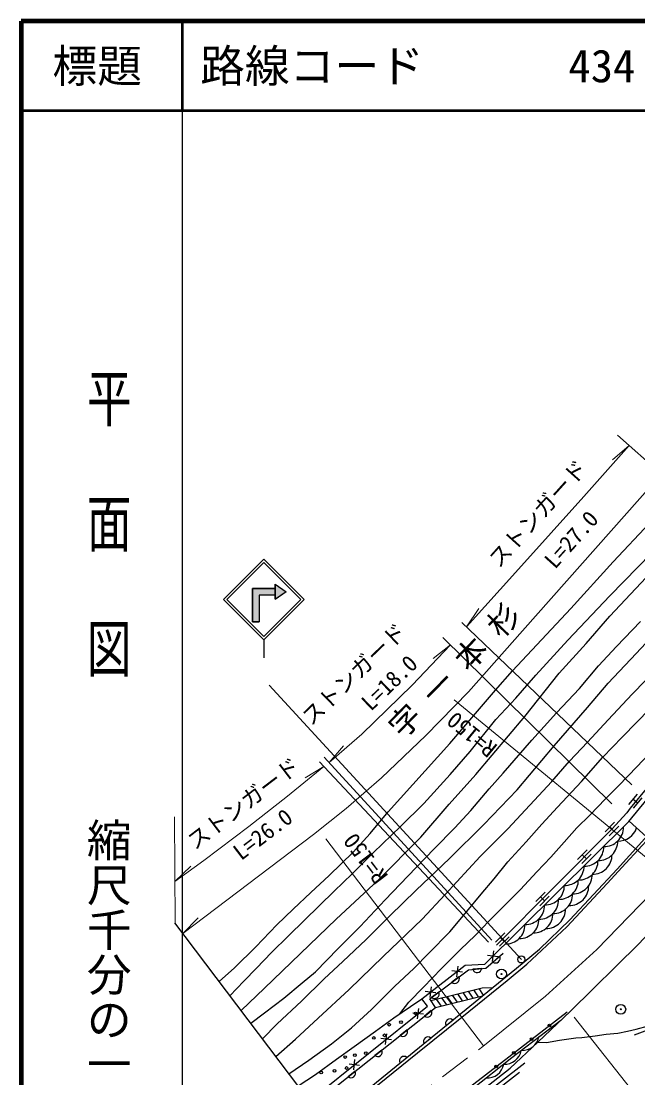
# Model space of a CAD drawing. Units: millimetres, scale not verified. Extents: x 40000 to 680000, y 20000 to 380000.
# Drawn here: x 40000 to 108904, y 261944 to 380000 of the extents above; entities that cross this region are included whole.
import ezdxf
from ezdxf.enums import TextEntityAlignment as Align

# ---------------------------------------------------------------- set-up
doc = ezdxf.new("R2010")
doc.units = ezdxf.units.MM
doc.header["$LTSCALE"] = 1000
doc.linetypes.add('CHAIN', pattern=[18.5, 12, -1.5, 3.5, -1.5])
for name, color, linetype, lineweight in [('M-BGD', 7, 'Continuous', 25), ('M-BMK', 2, 'CHAIN', 13), ('M-BMK-OTRS', 5, 'Continuous', 25), ('M-STR-HTXT', 7, 'Continuous', 13), ('M-STR-STRC', 7, 'Continuous', 25), ('M-TTL', 2, 'Continuous', 140), ('M-TTL-BAND', 7, 'Continuous', 25), ('M-TTL-LINE', 7, 'Continuous', 50)]:
    doc.layers.add(name, color=color, linetype=linetype, lineweight=lineweight)
doc.layers.add('M-BMK-HTXT', color=7, linetype='Continuous')
doc.layers.add('M-TTL-TXT', color=7, linetype='Continuous')
doc.styles.add('@ＭＳ ゴシック', font='')
doc.styles.add('ＭＳ ゴシック', font='')
doc.styles.get('@ＭＳ ゴシック').set_extended_font_data('@MS Gothic')
doc.styles.get('ＭＳ ゴシック').set_extended_font_data('MS Gothic')

msp = doc.modelspace()

# ---------------------------------------------------------------- hatches: boundary and pattern name
at = {"layer": 'M-STR-STRC'}
for points in [[(68382, 316631), (65860, 316631), (65860, 312881), (66610, 312881), (66610, 315881), (68382, 315881)], [(69610, 316256), (68382, 317107), (68382, 316631), (68382, 315881), (68382, 315455), (68418, 315430)]]:
    msp.add_hatch(color=256, dxfattribs=at).paths.add_polyline_path(points)

# ---------------------------------------------------------------- linework, layer by layer
at = {"layer": 'M-BGD'}
for p, q in [((107908, 292476), (108866, 293630)), ((108887, 292638), (108387, 293053)), ((108408, 292061), (109366, 293215)), ((105247, 289441), (106304, 290505)), ((107938, 290630), (109857, 288881)), ((105708, 288983), (106765, 290047)), ((106236, 289515), (105775, 289973)), ((102171, 286343), (103228, 287408)), ((102632, 285885), (103689, 286950)), ((103160, 286417), (102699, 286875)), ((97491, 281631), (98548, 282696)), ((97952, 281173), (99009, 282237)), ((98481, 281705), (98019, 282163)), ((92990, 277099), (94047, 278164)), ((93451, 276641), (94508, 277706)), ((93980, 277173), (93518, 277631)), ((93301, 275462), (92121, 275613)), ((92792, 276128), (92640, 274942)), ((93441, 275536), (92696, 274883)), ((89313, 273764), (88133, 273916)), ((88804, 274431), (88652, 273244)), ((91455, 274163), (90469, 274072)), ((88912, 273218), (88119, 272624)), ((86329, 271459), (85150, 271610)), ((85821, 272125), (85669, 270938)), ((86659, 271534), (85865, 270940)), ((89935, 271625), (90479, 270836)), ((90529, 271771), (91073, 270982)), ((91123, 271917), (91635, 271168)), ((86296, 269809), (91551, 271099)), ((86370, 270750), (86914, 269961)), ((86964, 270896), (87509, 270107)), ((87558, 271042), (88103, 270253)), ((88152, 271187), (88697, 270399)), ((88746, 271333), (89291, 270544)), ((89340, 271479), (89885, 270690)), ((78045, 251659), (100997, 269321)), ((84948, 269044), (83760, 269184)), ((84287, 268529), (84426, 269710)), ((85828, 269455), (85053, 268839)), ((87473, 267782), (88242, 268407)), ((114797, 269071), (108473, 266713)), ((80719, 265678), (80858, 266860)), ((83121, 267305), (82345, 266689)), ((81380, 266194), (80192, 266334)), ((84998, 265769), (85767, 266394)), ((80286, 265055), (79510, 264439)), ((77821, 263343), (76634, 263482)), ((77161, 262827), (77299, 264008)), ((82338, 263606), (83107, 264231)), ((96284, 263595), (90966, 259438)), ((77309, 262691), (76533, 262075)), ((95675, 262548), (92129, 259776))]:
    msp.add_line(p, q, dxfattribs=at)
for points in [[(180136, 331657), (180263, 332174), (169745, 336457), (157655, 339805), (150221, 337455), (140218, 332056), (126666, 316225), (126855, 314015), (125785, 312973), (121878, 308741), (108039, 292067), (107679, 291549), (106006, 289744), (93104, 276753)], [(62135, 272692), (63854, 274222), (66221, 276588), (68574, 279029), (70389, 280775), (72352, 282656), (74423, 284536), (77080, 287152), (78988, 289249), (81002, 291656), (87912, 299301), (93008, 305271), (94904, 307420), (101414, 314370), (106162, 319609), (110201, 323922)], [(63335, 271105), (64897, 272730), (66280, 274206), (67988, 275941), (69889, 277798), (71662, 279558), (74975, 282802), (76983, 284753), (79385, 287135), (82377, 290014), (85002, 292599), (87929, 295824), (90181, 298396), (93027, 301973), (95259, 304377), (97492, 306934), (101077, 310846), (105782, 315792), (111996, 322164)], [(64583, 269456), (67199, 271970), (75206, 279684), (79892, 284046), (84641, 288830), (87821, 292521), (90808, 295827), (96293, 302298), (100113, 307147), (103123, 310470), (105774, 313523), (110988, 319065)], [(72204, 259380), (85414, 269963), (84770, 270778), (89614, 274522), (91810, 274637), (107913, 290600), (118518, 303506), (122541, 308433), (126203, 312535), (127532, 313863), (127243, 316200)], [(65650, 268045), (67176, 269203), (69353, 270844), (71415, 272543), (72904, 273799), (75421, 276391), (77862, 278868), (80686, 281830), (83222, 284468), (86154, 287540), (88446, 289882), (90234, 291825), (92280, 294217), (93839, 295992), (97049, 299653), (99810, 302709), (102367, 305454), (104514, 307977), (106534, 310122), (109207, 312921)], [(66963, 266310), (68623, 267972), (71321, 270530), (73838, 273001), (75924, 274951), (78543, 277413), (81196, 280050), (84119, 282911), (87841, 286449), (91696, 290245), (95415, 294129), (99541, 299029), (103287, 303318), (105599, 306045), (108715, 309353), (112571, 313486)], [(74085, 256893), (95349, 274188), (97917, 276307), (101317, 279612), (106594, 285247), (111062, 290223), (116462, 296656), (121470, 302572), (124871, 306506), (128535, 310879), (129169, 311649), (129826, 312192), (131699, 313506)], [(74302, 256607), (79806, 261134), (84278, 264731), (89253, 268733), (94299, 272836), (96501, 274630), (100962, 278816), (105480, 283653), (107552, 285920), (110326, 288922), (115435, 294906), (118636, 298656), (125117, 306324), (128783, 310682), (129326, 311305), (131929, 313267)], [(97732, 265944), (101376, 269377), (109002, 276904), (115915, 284341), (124034, 293186), (129141, 298576), (131616, 300951), (134422, 303458), (136435, 304943), (139258, 306868), (141927, 308498), (144787, 310023), (147202, 311123), (149733, 312021), (152352, 312312), (156396, 312525), (160202, 312507), (164579, 312059), (168060, 311300), (171100, 310223), (173806, 308737), (175846, 307156), (177813, 304963)], [(68462, 264327), (70658, 266263), (73172, 268626), (76662, 271817), (80455, 275495), (84811, 279662), (87368, 282424), (91301, 286659), (94366, 289778), (99295, 295035), (101283, 297317), (103270, 299451), (105579, 301950), (108262, 304817), (111243, 307870)], [(69923, 262396), (72157, 263918), (74678, 265756), (76904, 267527), (79152, 269569), (81756, 272185), (83870, 274166), (85560, 275885), (87900, 278258), (89786, 280527), (91415, 282466), (92835, 284177), (94382, 286073), (96409, 288319), (98178, 290271), (99910, 292186), (102610, 295054), (104983, 297759), (107152, 300001), (108770, 301697), (110191, 303117)], [(82303, 269088), (83329, 270387), (84950, 272088), (86976, 274157), (89106, 276286), (90737, 277862), (92304, 279474), (93673, 280853), (95783, 282977), (97621, 284955), (99174, 286617), (100686, 288278), (102095, 289862), (103525, 291281), (105282, 293101), (106611, 294452), (107895, 295769), (110346, 298337)], [(72563, 258905), (86296, 269809), (85657, 270785), (89997, 274028), (91927, 274207), (93838, 275885)], [(85776, 270604), (91500, 272009), (92683, 272021)], [(70943, 261047), (72883, 262327), (75226, 264019), (77194, 265435), (79606, 267172), (81658, 268641), (83506, 269921), (84770, 270778)], [(78231, 251413), (81974, 254363), (84734, 256454), (90312, 260646), (94837, 264210), (98725, 267212), (100309, 268372)], [(97732, 265944), (98680, 265913), (100139, 266139), (101960, 266410), (102654, 266468), (104145, 266650), (105374, 266843), (106649, 266945), (107731, 267173), (108732, 267401), (110098, 267765)], [(78601, 250923), (86023, 256295), (94639, 263030), (97732, 265944)]]:
    msp.add_lwpolyline(points, dxfattribs=at)
for centre, radius in [((93670, 273545), 550), ((93670, 273545), 50), ((84051, 269150), 150), ((106993, 269608), 550), ((106993, 269608), 50), ((81117, 267887), 150), ((82440, 268173), 150), ((80601, 266696), 150), ((99016, 267797), 150), ((79398, 266401), 150), ((97035, 266272), 150), ((77283, 264478), 150), ((78497, 264696), 150), ((95054, 264747), 150), ((76205, 264273), 150), ((93072, 263223), 150), ((73510, 262543), 150), ((75023, 262729), 150), ((76365, 263047), 150)]:
    msp.add_circle(centre, radius, dxfattribs=at)
for centre, radius, start, end in [((105138, 289943), 2159, 268.87769, 0.62625), ((106701, 290545), 2159, 268.87769, 342.18128), ((104500, 288386), 2159, 268.87769, 0.62625), ((102937, 287760), 2159, 268.87769, 0.62625), ((103861, 286853), 2159, 268.87769, 0.62625), ((102298, 286204), 2159, 268.87769, 0.62625), ((100736, 285602), 2159, 268.87769, 0.62625), ((101659, 284670), 2159, 268.87769, 0.62625), ((98535, 283420), 2159, 268.87769, 0.62625), ((100097, 284045), 2159, 268.87769, 0.62625), ((101255, 283364), 2159, 268.87769, 0.62625), ((99458, 282464), 2159, 268.87769, 0.62625), ((96333, 281237), 2159, 268.87769, 0.62625), ((97896, 281839), 2159, 268.87769, 0.62625), ((97257, 280306), 2159, 268.87769, 0.62625), ((98669, 280796), 2159, 268.87769, 0.62625), ((94132, 279055), 2159, 268.87769, 0.62625), ((95695, 279680), 2159, 268.87769, 0.62625), ((93004, 275283), 505, 232.45065, 30.10885), ((90953, 274215), 505, 196.45733, 354.11552), ((88457, 272999), 505, 227.9418, 25.59999), ((86204, 271315), 505, 227.9418, 25.59999), ((85380, 269224), 505, 229.62052, 27.27871), ((87919, 268019), 505, 50.29455, 207.95274), ((82672, 267074), 505, 229.62052, 27.27871), ((85444, 266006), 505, 50.29455, 207.95274), ((96016, 266867), 1856, 265.78974, 350.69318), ((79838, 264823), 505, 229.62052, 27.27871), ((94051, 265336), 1856, 265.78974, 350.08263), ((82784, 263842), 505, 50.29455, 207.95274), ((92083, 263785), 1856, 265.78974, 350.69318), ((76860, 262459), 505, 229.62052, 27.27871)]:
    msp.add_arc(centre, radius, start, end, dxfattribs=at)
at = {"layer": 'M-BMK'}
msp.add_lwpolyline([(76311, 253950), (91589, 265463), (98584, 271077), (104312, 276288), (112326, 284552), (134505, 309789), (137007, 312298), (139491, 314249), (142970, 316229), (146328, 317736), (149801, 318667), (151635, 318923), (155232, 319433), (159822, 319369), (164320, 318567), (169282, 316795), (172242, 315277), (176260, 312409), (178583, 309991), (226623, 259163), (243889, 241007)], dxfattribs=at)
at = {"layer": 'M-BMK-OTRS'}
msp.add_line((89162, 236962), (57157, 279273), dxfattribs=at)
at = {"layer": 'M-STR-HTXT'}
for p, q in [((126174, 316339), (106639, 333741)), ((107942, 332580), (106070, 330992)), ((89743, 312347), (91126, 314375)), ((108220, 294688), (89239, 312828)), ((105982, 292541), (87118, 311147)), ((87972, 310305), (86049, 308779)), ((95886, 275181), (67729, 305809)), ((112299, 284524), (88369, 304187)), ((74409, 297194), (76021, 299046)), ((92599, 277317), (73874, 297778)), ((73822, 296721), (71720, 295452)), ((92211, 277087), (73320, 297256)), ((74033, 288639), (91645, 265508)), ((57187, 283885), (58947, 285597)), ((58058, 278081), (59789, 279822)), ((101783, 268731), (118690, 247336))]:
    msp.add_line(p, q, dxfattribs=at)
for points in [[(58058, 278081), (72662, 289147), (76301, 292035), (80270, 295477), (85212, 300195), (89973, 305079), (96020, 311875), (109123, 326654), (111728, 329627), (113693, 331375), (115771, 332907), (118391, 334766), (122700, 337376), (128124, 340111), (140908, 344480), (147574, 345726), (155933, 346387), (164287, 345929), (171242, 344808), (176254, 343613), (181141, 342048), (186888, 339572), (191766, 336942), (196160, 334168)], [(89743, 312347), (95585, 318769), (102875, 326891), (107942, 332580)], [(74409, 297194), (78046, 300350), (83690, 305803), (87972, 310305)], [(57187, 283885), (60400, 286237), (65450, 290026), (69771, 293428), (73822, 296721)], [(57129, 291115), (57224, 279184), (58368, 277671)]]:
    msp.add_lwpolyline(points, dxfattribs=at)
at = {"layer": 'M-STR-STRC'}
for p, q in [((62611, 315382), (67111, 319882)), ((62964, 315382), (67111, 319528)), ((71611, 315381), (67111, 319882)), ((71258, 315381), (67111, 319528)), ((65860, 316631), (65860, 312881)), ((68382, 316631), (65860, 316631)), ((68382, 317107), (68382, 315404)), ((68382, 317107), (69610, 316256)), ((62611, 315382), (67111, 310881)), ((62964, 315382), (67111, 311234)), ((66610, 315881), (66610, 312881)), ((68382, 315881), (66610, 315881)), ((67111, 311234), (71258, 315381)), ((67111, 310881), (71611, 315381)), ((69610, 316256), (68382, 315404)), ((68382, 315455), (68418, 315430)), ((65860, 312881), (66610, 312881)), ((67111, 310881), (67111, 308881))]:
    msp.add_line(p, q, dxfattribs=at)
for points in [[(65860, 316631), (68382, 316631), (68382, 315881), (66610, 315881), (66610, 312881), (65860, 312881)], [(68382, 316631), (68382, 317107), (69610, 316256), (68418, 315430), (68382, 315455)]]:
    msp.add_lwpolyline(points, close=True, dxfattribs=at)
msp.add_circle((95886, 275181), 400, dxfattribs=at)
at = {"layer": 'M-TTL'}
for p, q in [((40000, 380000), (40000, 20000)), ((680000, 380000), (40000, 380000))]:
    msp.add_line(p, q, dxfattribs=at)
at = {"layer": 'M-TTL-BAND'}
msp.add_line((58000, 370000), (58000, 20000), dxfattribs=at)
at = {"layer": 'M-TTL-LINE'}
for p, q in [((58000, 380000), (58000, 370000)), ((40000, 370000), (680000, 370000))]:
    msp.add_line(p, q, dxfattribs=at)

# ---------------------------------------------------------------- texts
at = {"layer": 'M-BMK-HTXT', "style": 'ＭＳ ゴシック'}
msp.add_text('字 一 本 杉', height=2566, rotation=45.729, dxfattribs=at).set_placement((83164, 299141), align=Align.BOTTOM_LEFT)
at = {"layer": 'M-STR-HTXT', "style": 'ＭＳ ゴシック'}
for s, rotation, p in [('ストンガード', 48.092, (98804, 324009)), ('L=27.0', 48.092, (102554, 321108)), ('ストンガード', 44.014, (78184, 306006)), ('L=18.0', 44.014, (82151, 305028)), ('R=150', 140.59, (91283, 301425)), ('ストンガード', 37.337, (65707, 291448)), ('L=26.0', 37.337, (67880, 287988)), ('R=150', 127.285, (79634, 287324))]:
    msp.add_text(s, height=1833, rotation=rotation, dxfattribs=at).set_placement(p, align=Align.BOTTOM_CENTER)
at = {"layer": 'M-TTL-BAND', "style": '@ＭＳ ゴシック', "width": 1.4}
msp.add_text('平  面  図', height=3666, rotation=270, dxfattribs=at).set_placement((49777, 306475), align=Align.MIDDLE_RIGHT)
at = {"layer": 'M-TTL-BAND', "style": '@ＭＳ ゴシック'}
msp.add_text('縮尺千分の一', height=3666, rotation=270, dxfattribs=at).set_placement((49777, 261030), align=Align.MIDDLE_RIGHT)
at = {"layer": 'M-TTL-TXT', "style": 'ＭＳ ゴシック'}
msp.add_text('標題', height=3666, dxfattribs=at).set_placement((48500, 375000), align=Align.MIDDLE_CENTER)
for s, p in [('路線コード', (60000, 375000)), ('434', (101142, 375000))]:
    msp.add_text(s, height=3666, dxfattribs=at).set_placement(p, align=Align.MIDDLE_LEFT)

doc.saveas('drawing.dxf')
